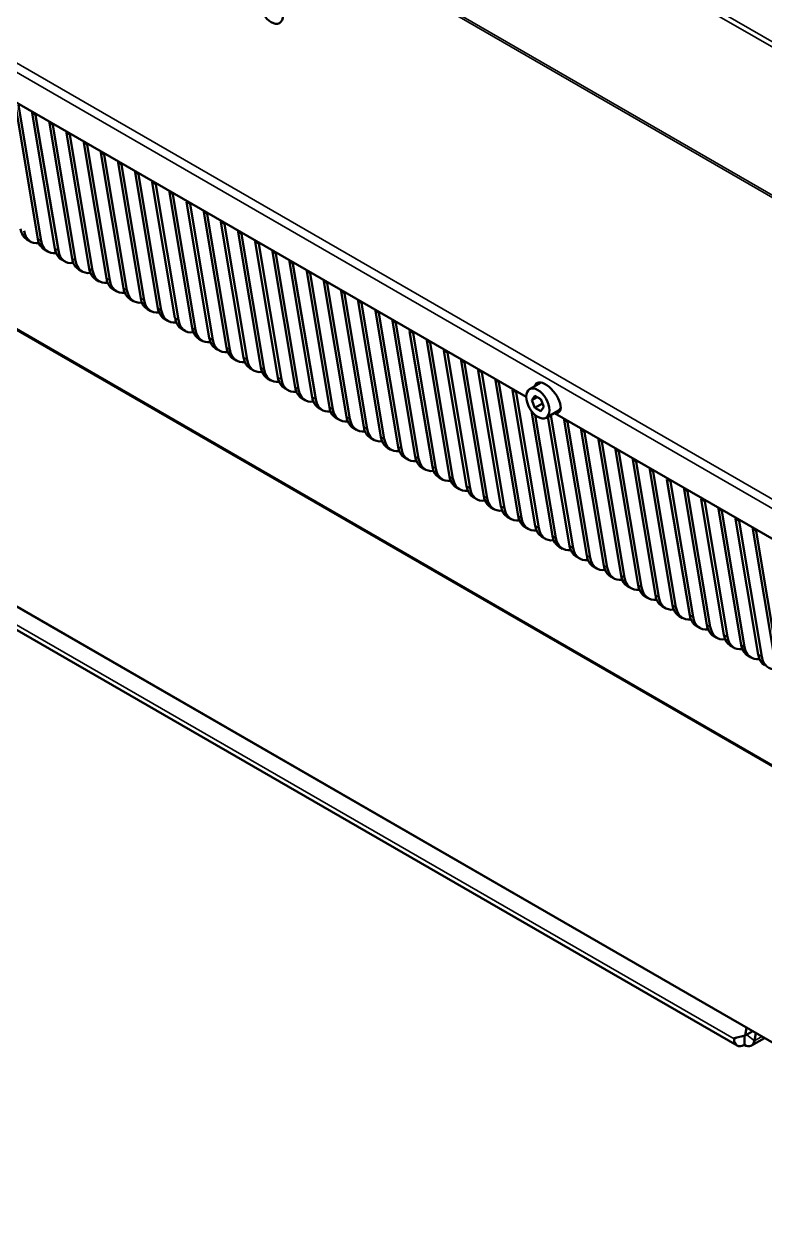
# Model space of a CAD drawing. Header units: millimetres. Extents: x 100 to 5488, y 100 to 4218.
# Drawn here: x 3333.9 to 3486.6, y 3023.5 to 3271.1 of the extents above; entities that cross this region are included whole.
import ezdxf

# ---------------------------------------------------------------- set-up
doc = ezdxf.new("R2010")
doc.units = ezdxf.units.MM
doc.header["$LTSCALE"] = 20
doc.layers.add('Visible (ANSI)', color=7, linetype='Continuous', lineweight=50)
doc.layers.add('Visible Narrow (ANSI)', color=7, linetype='Continuous', lineweight=35)

msp = doc.modelspace()

# ---------------------------------------------------------------- linework, layer by layer
at = {"layer": 'Visible (ANSI)'}
for p, q in [((3326.511, 3258.236), (3437.363, 3194.235)), ((3332.033, 3254.738), (3336.708, 3226.825)), ((3337.415, 3226.416), (3332.74, 3254.33)), ((3335.569, 3252.697), (3340.243, 3224.783)), ((3340.95, 3224.375), (3336.276, 3252.289)), ((3339.104, 3250.656), (3343.779, 3222.742)), ((3344.486, 3222.334), (3339.811, 3250.247)), ((3342.64, 3248.614), (3347.314, 3220.701)), ((3348.021, 3220.293), (3343.347, 3248.206)), ((3346.175, 3246.573), (3350.85, 3218.66)), ((3351.557, 3218.251), (3346.882, 3246.165)), ((3349.711, 3244.532), (3354.385, 3216.618)), ((3355.093, 3216.21), (3350.418, 3244.124)), ((3353.246, 3242.491), (3357.921, 3214.577)), ((3358.628, 3214.169), (3353.953, 3242.083)), ((3356.782, 3240.45), (3361.456, 3212.536)), ((3362.164, 3212.128), (3357.489, 3240.041)), ((3360.317, 3238.408), (3364.992, 3210.495)), ((3365.699, 3210.086), (3361.024, 3238)), ((3363.853, 3236.367), (3368.528, 3208.453)), ((3369.235, 3208.045), (3364.56, 3235.959)), ((3367.388, 3234.326), (3372.063, 3206.412)), ((3372.77, 3206.004), (3368.096, 3233.918)), ((3370.924, 3232.285), (3375.599, 3204.371)), ((3376.306, 3203.963), (3371.631, 3231.876)), ((3374.46, 3230.243), (3379.134, 3202.33)), ((3379.841, 3201.921), (3375.167, 3229.835)), ((3377.995, 3228.202), (3382.67, 3200.288)), ((3334.547, 3226.61), (3335.254, 3226.202)), ((3383.377, 3199.88), (3378.702, 3227.794)), ((3381.531, 3226.161), (3386.205, 3198.247)), ((3386.912, 3197.839), (3382.238, 3225.753)), ((3338.082, 3224.569), (3338.789, 3224.161)), ((3385.066, 3224.12), (3389.741, 3196.206)), ((3390.448, 3195.798), (3385.773, 3223.711)), ((3341.618, 3222.528), (3342.325, 3222.12)), ((3388.602, 3222.078), (3393.276, 3194.165)), ((3393.983, 3193.756), (3389.309, 3221.67)), ((3345.153, 3220.487), (3345.86, 3220.078)), ((3348.689, 3218.445), (3349.396, 3218.037)), ((3392.137, 3220.037), (3396.812, 3192.123)), ((3397.519, 3191.715), (3392.844, 3219.629)), ((3352.224, 3216.404), (3352.932, 3215.996)), ((3395.673, 3217.996), (3400.347, 3190.082)), ((3401.054, 3189.674), (3396.38, 3217.588)), ((3399.208, 3215.955), (3403.883, 3188.041)), ((3355.76, 3214.363), (3356.467, 3213.955)), ((3404.59, 3187.633), (3399.915, 3215.546)), ((3402.744, 3213.913), (3407.418, 3186)), ((3408.126, 3185.592), (3403.451, 3213.505)), ((3359.295, 3212.322), (3360.003, 3211.914)), ((3406.279, 3211.872), (3410.954, 3183.959)), ((3411.661, 3183.55), (3406.986, 3211.464)), ((3362.831, 3210.281), (3363.538, 3209.872)), ((3409.815, 3209.831), (3414.489, 3181.917)), ((3415.197, 3181.509), (3410.522, 3209.423)), ((3366.367, 3208.239), (3367.074, 3207.831)), ((3369.902, 3206.198), (3370.609, 3205.79)), ((3413.35, 3207.79), (3418.025, 3179.876)), ((3418.732, 3179.468), (3414.057, 3207.381)), ((3373.438, 3204.157), (3374.145, 3203.749)), ((3416.886, 3205.748), (3421.561, 3177.835)), ((3422.268, 3177.427), (3417.593, 3205.34)), ((3420.421, 3203.707), (3425.096, 3175.794)), ((3376.973, 3202.116), (3377.68, 3201.707)), ((3425.803, 3175.385), (3421.129, 3203.299)), ((3423.957, 3201.666), (3428.632, 3173.752)), ((3429.339, 3173.344), (3424.664, 3201.258)), ((3380.509, 3200.074), (3381.216, 3199.666)), ((3427.493, 3199.625), (3432.167, 3171.711)), ((3432.874, 3171.303), (3428.2, 3199.216)), ((3384.044, 3198.033), (3384.751, 3197.625)), ((3387.58, 3195.992), (3388.287, 3195.584)), ((3431.028, 3197.583), (3435.703, 3169.67)), ((3436.41, 3169.262), (3431.735, 3197.175)), ((3438.067, 3195.804), (3440.447, 3197.178)), ((3391.115, 3193.951), (3391.822, 3193.542)), ((3434.564, 3195.542), (3439.238, 3167.629)), ((3439.945, 3167.22), (3435.271, 3195.134)), ((3439.154, 3194.437), (3438.542, 3193.566)), ((3439.603, 3194.179), (3438.542, 3193.566)), ((3438.542, 3193.566), (3439.154, 3191.988)), ((3439.154, 3194.437), (3440.379, 3193.73)), ((3440.991, 3192.152), (3440.379, 3193.73)), ((3394.651, 3191.909), (3395.358, 3191.501)), ((3438.473, 3191.266), (3442.774, 3165.587)), ((3440.707, 3192.885), (3439.154, 3191.988)), ((3440.379, 3191.281), (3439.154, 3191.988)), ((3440.379, 3191.281), (3440.991, 3192.152)), ((3441.467, 3189.915), (3443.942, 3191.344)), ((3398.186, 3189.868), (3398.893, 3189.46)), ((3443.481, 3165.179), (3439.249, 3190.447)), ((3441.856, 3190.139), (3446.309, 3163.546)), ((3447.016, 3163.138), (3442.438, 3190.476)), ((3443.167, 3190.896), (3443.184, 3190.886)), ((3443.183, 3190.875), (3529.994, 3140.755)), ((3445.17, 3189.418), (3449.845, 3161.505)), ((3450.552, 3161.097), (3445.877, 3189.01)), ((3401.722, 3187.827), (3402.429, 3187.419)), ((3448.706, 3187.377), (3453.38, 3159.464)), ((3454.087, 3159.055), (3449.413, 3186.969)), ((3405.257, 3185.786), (3405.965, 3185.377)), ((3408.793, 3183.744), (3409.5, 3183.336)), ((3452.241, 3185.336), (3456.916, 3157.422)), ((3457.623, 3157.014), (3452.948, 3184.928)), ((3412.329, 3181.703), (3413.036, 3181.295)), ((3455.777, 3183.295), (3460.451, 3155.381)), ((3461.159, 3154.973), (3456.484, 3182.887)), ((3459.312, 3181.254), (3463.987, 3153.34)), ((3415.864, 3179.662), (3416.571, 3179.254)), ((3464.694, 3152.932), (3460.019, 3180.845)), ((3462.848, 3179.212), (3467.522, 3151.299)), ((3468.23, 3150.89), (3463.555, 3178.804)), ((3419.4, 3177.621), (3420.107, 3177.212)), ((3466.383, 3177.171), (3471.058, 3149.257)), ((3471.765, 3148.849), (3467.09, 3176.763)), ((3422.935, 3175.579), (3423.642, 3175.171)), ((3469.919, 3175.13), (3474.594, 3147.216)), ((3475.301, 3146.808), (3470.626, 3174.722)), ((3426.471, 3173.538), (3427.178, 3173.13)), ((3430.006, 3171.497), (3430.713, 3171.089)), ((3473.454, 3173.089), (3478.129, 3145.175)), ((3478.836, 3144.767), (3474.162, 3172.68)), ((3433.542, 3169.456), (3434.249, 3169.047)), ((3476.99, 3171.047), (3481.665, 3143.134)), ((3482.372, 3142.725), (3477.697, 3170.639)), ((3480.526, 3169.006), (3485.2, 3141.092)), ((3437.077, 3167.414), (3437.784, 3167.006)), ((3485.907, 3140.684), (3481.233, 3168.598)), ((3484.061, 3166.965), (3488.736, 3139.051)), ((3489.443, 3138.643), (3484.768, 3166.557)), ((3440.613, 3165.373), (3441.32, 3164.965)), ((3444.148, 3163.332), (3444.855, 3162.924)), ((3447.684, 3161.291), (3448.391, 3160.882)), ((3451.219, 3159.249), (3451.926, 3158.841)), ((3454.755, 3157.208), (3455.462, 3156.8)), ((3458.29, 3155.167), (3458.998, 3154.759)), ((3553.201, 3023.523), (3330.185, 3152.282)), ((3461.826, 3153.126), (3462.533, 3152.718)), ((3465.362, 3151.085), (3466.069, 3150.676)), ((3468.897, 3149.043), (3469.604, 3148.635)), ((3480.822, 3060.511), (3330.233, 3147.454)), ((3472.433, 3147.002), (3473.14, 3146.594)), ((3475.968, 3144.961), (3476.675, 3144.553)), ((3479.504, 3142.92), (3480.211, 3142.511)), ((3483.039, 3140.878), (3483.746, 3140.47)), ((3482.519, 3062.561), (3480.226, 3062.031)), ((3482.322, 3060.659), (3482.322, 3062.516)), ((3482.79, 3064.176), (3482.519, 3062.561)), ((3484.053, 3063.446), (3482.519, 3062.561)), ((3484.411, 3061.477), (3484.68, 3063.084)), ((3480.201, 3061.884), (3480.608, 3062.119)), ((3480.201, 3061.884), (3480.226, 3062.031)), ((3483.822, 3060.511), (3486.48, 3062.045))]:
    msp.add_line(p, q, dxfattribs=at)
for centre in [(3384.825, 3274.223), (3439.767, 3192.859)]:
    msp.add_ellipse(centre, major_axis=(-1.7, 2.944), ratio=0.5773503, dxfattribs=at)
for centre, major_axis, ratio, start_param, end_param in [((3335.708, 3252.806), (-0.1, -0.173), 0.5773503, 4.1669546, 5.6723201), ((3336.415, 3252.397), (0.1, 0.173), 0.5773503, 1.025362, 2.5307274), ((3339.243, 3250.764), (-0.1, -0.173), 0.5773503, 4.1669546, 5.6723201), ((3339.951, 3250.356), (0.1, 0.173), 0.5773503, 1.025362, 2.5307274), ((3342.779, 3248.723), (-0.1, -0.173), 0.5773503, 4.1669546, 5.6723201), ((3343.486, 3248.315), (0.1, 0.173), 0.5773503, 1.025362, 2.5307274), ((3346.315, 3246.682), (-0.1, -0.173), 0.5773503, 4.1669546, 5.6723201), ((3347.022, 3246.274), (0.1, 0.173), 0.5773503, 1.025362, 2.5307274), ((3349.85, 3244.641), (-0.1, -0.173), 0.5773503, 4.1669546, 5.6723201), ((3350.557, 3244.233), (0.1, 0.173), 0.5773503, 1.025362, 2.5307274), ((3353.386, 3242.6), (-0.1, -0.173), 0.5773503, 4.1669546, 5.6723201), ((3354.093, 3242.191), (0.1, 0.173), 0.5773503, 1.025362, 2.5307274), ((3356.921, 3240.558), (-0.1, -0.173), 0.5773503, 4.1669546, 5.6723201), ((3357.628, 3240.15), (0.1, 0.173), 0.5773503, 1.025362, 2.5307274), ((3360.457, 3238.517), (-0.1, -0.173), 0.5773503, 4.1669546, 5.6723201), ((3361.164, 3238.109), (0.1, 0.173), 0.5773503, 1.025362, 2.5307274), ((3363.992, 3236.476), (-0.1, -0.173), 0.5773503, 4.1669546, 5.6723201), ((3364.699, 3236.068), (0.1, 0.173), 0.5773503, 1.025362, 2.5307274), ((3367.528, 3234.435), (-0.1, -0.173), 0.5773503, 4.1669546, 5.6723201), ((3368.235, 3234.026), (0.1, 0.173), 0.5773503, 1.025362, 2.5307274), ((3371.063, 3232.393), (-0.1, -0.173), 0.5773503, 4.1669546, 5.6723201), ((3371.77, 3231.985), (0.1, 0.173), 0.5773503, 1.025362, 2.5307274), ((3338.047, 3232.673), (-3.5, -6.062), 0.5773503, 5.6723201, 6.2831853), ((3338.754, 3232.264), (-3.5, -6.062), 0.5773503, 5.6723201, 6.6991374), ((3374.599, 3230.352), (-0.1, -0.173), 0.5773503, 4.1669546, 5.6723201), ((3375.306, 3229.944), (0.1, 0.173), 0.5773503, 1.025362, 2.5307274), ((3378.134, 3228.311), (-0.1, -0.173), 0.5773503, 4.1669546, 5.6723201), ((3341.582, 3230.631), (-3.5, -6.062), 0.5773503, 5.6723201, 6.2831853), ((3342.289, 3230.223), (-3.5, -6.062), 0.5773503, 5.6723201, 6.6991374), ((3378.841, 3227.903), (0.1, 0.173), 0.5773503, 1.025362, 2.5307274), ((3381.67, 3226.27), (-0.1, -0.173), 0.5773503, 4.1669546, 5.6723201), ((3382.377, 3225.861), (0.1, 0.173), 0.5773503, 1.025362, 2.5307274), ((3345.118, 3228.59), (-3.5, -6.062), 0.5773503, 5.6723201, 6.2831853), ((3345.825, 3228.182), (-3.5, -6.062), 0.5773503, 5.6723201, 6.6991374), ((3385.205, 3224.228), (-0.1, -0.173), 0.5773503, 4.1669546, 5.6723201), ((3385.912, 3223.82), (0.1, 0.173), 0.5773503, 1.025362, 2.5307274), ((3348.653, 3226.549), (-3.5, -6.062), 0.5773503, 5.6723201, 6.2831853), ((3349.36, 3226.141), (-3.5, -6.062), 0.5773503, 5.6723201, 6.6991374), ((3388.741, 3222.187), (-0.1, -0.173), 0.5773503, 4.1669546, 5.6723201), ((3389.448, 3221.779), (0.1, 0.173), 0.5773503, 1.025362, 2.5307274), ((3352.189, 3224.508), (-3.5, -6.062), 0.5773503, 5.6723201, 6.2831853), ((3352.896, 3224.099), (-3.5, -6.062), 0.5773503, 5.6723201, 6.6991374), ((3355.724, 3222.466), (-3.5, -6.062), 0.5773503, 5.6723201, 6.2831853), ((3356.432, 3222.058), (-3.5, -6.062), 0.5773503, 5.6723201, 6.6991374), ((3392.276, 3220.146), (-0.1, -0.173), 0.5773503, 4.1669546, 5.6723201), ((3392.984, 3219.738), (0.1, 0.173), 0.5773503, 1.025362, 2.5307274), ((3359.26, 3220.425), (-3.5, -6.062), 0.5773503, 5.6723201, 6.2831853), ((3359.967, 3220.017), (-3.5, -6.062), 0.5773503, 5.6723201, 6.6991374), ((3395.812, 3218.105), (-0.1, -0.173), 0.5773503, 4.1669546, 5.6723201), ((3396.519, 3217.696), (0.1, 0.173), 0.5773503, 1.025362, 2.5307274), ((3399.348, 3216.063), (-0.1, -0.173), 0.5773503, 4.1669546, 5.6723201), ((3400.055, 3215.655), (0.1, 0.173), 0.5773503, 1.025362, 2.5307274), ((3362.795, 3218.384), (-3.5, -6.062), 0.5773503, 5.6723201, 6.2831853), ((3363.503, 3217.976), (-3.5, -6.062), 0.5773503, 5.6723201, 6.6991374), ((3402.883, 3214.022), (-0.1, -0.173), 0.5773503, 4.1669546, 5.6723201), ((3403.59, 3213.614), (0.1, 0.173), 0.5773503, 1.025362, 2.5307274), ((3366.331, 3216.343), (-3.5, -6.062), 0.5773503, 5.6723201, 6.2831853), ((3367.038, 3215.934), (-3.5, -6.062), 0.5773503, 5.6723201, 6.6991374), ((3406.419, 3211.981), (-0.1, -0.173), 0.5773503, 4.1669546, 5.6723201), ((3407.126, 3211.573), (0.1, 0.173), 0.5773503, 1.025362, 2.5307274), ((3369.867, 3214.301), (-3.5, -6.062), 0.5773503, 5.6723201, 6.2831853), ((3370.574, 3213.893), (-3.5, -6.062), 0.5773503, 5.6723201, 6.6991374), ((3373.402, 3212.26), (-3.5, -6.062), 0.5773503, 5.6723201, 6.2831853), ((3409.954, 3209.94), (-0.1, -0.173), 0.5773503, 4.1669546, 5.6723201), ((3410.661, 3209.531), (0.1, 0.173), 0.5773503, 1.025362, 2.5307274), ((3374.109, 3211.852), (-3.5, -6.062), 0.5773503, 5.6723201, 6.6991374), ((3376.938, 3210.219), (-3.5, -6.062), 0.5773503, 5.6723201, 6.2831853), ((3377.645, 3209.811), (-3.5, -6.062), 0.5773503, 5.6723201, 6.6991374), ((3413.49, 3207.898), (-0.1, -0.173), 0.5773503, 4.1669546, 5.6723201), ((3414.197, 3207.49), (0.1, 0.173), 0.5773503, 1.025362, 2.5307274), ((3417.025, 3205.857), (-0.1, -0.173), 0.5773503, 4.1669546, 5.6723201), ((3380.473, 3208.178), (-3.5, -6.062), 0.5773503, 5.6723201, 6.2831853), ((3381.18, 3207.769), (-3.5, -6.062), 0.5773503, 5.6723201, 6.6991374), ((3417.732, 3205.449), (0.1, 0.173), 0.5773503, 1.025362, 2.5307274), ((3420.561, 3203.816), (-0.1, -0.173), 0.5773503, 4.1669546, 5.6723201), ((3421.268, 3203.408), (0.1, 0.173), 0.5773503, 1.025362, 2.5307274), ((3384.009, 3206.137), (-3.5, -6.062), 0.5773503, 5.6723201, 6.2831853), ((3384.716, 3205.728), (-3.5, -6.062), 0.5773503, 5.6723201, 6.6991374), ((3424.096, 3201.775), (-0.1, -0.173), 0.5773503, 4.1669546, 5.6723201), ((3424.803, 3201.366), (0.1, 0.173), 0.5773503, 1.025362, 2.5307274), ((3387.544, 3204.095), (-3.5, -6.062), 0.5773503, 5.6723201, 6.2831853), ((3388.251, 3203.687), (-3.5, -6.062), 0.5773503, 5.6723201, 6.6991374), ((3427.632, 3199.733), (-0.1, -0.173), 0.5773503, 4.1669546, 5.6723201), ((3428.339, 3199.325), (0.1, 0.173), 0.5773503, 1.025362, 2.5307274), ((3391.08, 3202.054), (-3.5, -6.062), 0.5773503, 5.6723201, 6.2831853), ((3391.787, 3201.646), (-3.5, -6.062), 0.5773503, 5.6723201, 6.6991374), ((3394.615, 3200.013), (-3.5, -6.062), 0.5773503, 5.6723201, 6.2831853), ((3431.167, 3197.692), (-0.1, -0.173), 0.5773503, 4.1669546, 5.6723201), ((3431.874, 3197.284), (0.1, 0.173), 0.5773503, 1.025362, 2.5307274), ((3441.795, 3194.03), (-2.296, 2.996), 0.4692871, 2.6619806, 6.6572458), ((3442.242, 3194.288), (-1.875, 3.248), 0.5773503, 0.2268061, 0.4354824), ((3395.322, 3199.605), (-3.5, -6.062), 0.5773503, 5.6723201, 6.6991374), ((3398.151, 3197.972), (-3.5, -6.062), 0.5773503, 5.6723201, 6.2831853), ((3398.858, 3197.563), (-3.5, -6.062), 0.5773503, 5.6723201, 6.6991374), ((3434.703, 3195.651), (-0.1, -0.173), 0.5773503, 4.1669546, 5.6723201), ((3435.41, 3195.243), (0.1, 0.173), 0.5773503, 1.025362, 2.5307274), ((3401.686, 3195.93), (-3.5, -6.062), 0.5773503, 5.6723201, 6.2831853), ((3402.393, 3195.522), (-3.5, -6.062), 0.5773503, 5.6723201, 6.6991374), ((3442.242, 3194.288), (1.7, -2.944), 0.5773503, 0, 0.4200419), ((3405.222, 3193.889), (-3.5, -6.062), 0.5773503, 5.6723201, 6.2831853), ((3405.929, 3193.481), (-3.5, -6.062), 0.5773503, 5.6723201, 6.6991374), ((3442.242, 3194.288), (1.875, -3.248), 0.5773503, 5.861441, 6.2491556), ((3445.309, 3189.527), (-0.1, -0.173), 0.5773503, 4.1669546, 5.6723201), ((3446.017, 3189.119), (0.1, 0.173), 0.5773503, 1.025362, 2.5307274), ((3408.757, 3191.848), (-3.5, -6.062), 0.5773503, 5.6723201, 6.2831853), ((3409.465, 3191.44), (-3.5, -6.062), 0.5773503, 5.6723201, 6.6991374), ((3448.845, 3187.486), (-0.1, -0.173), 0.5773503, 4.1669546, 5.6723201), ((3449.552, 3187.078), (0.1, 0.173), 0.5773503, 1.025362, 2.5307274), ((3412.293, 3189.807), (-3.5, -6.062), 0.5773503, 5.6723201, 6.2831853), ((3413, 3189.398), (-3.5, -6.062), 0.5773503, 5.6723201, 6.6991374), ((3415.829, 3187.765), (-3.5, -6.062), 0.5773503, 5.6723201, 6.2831853), ((3452.381, 3185.445), (-0.1, -0.173), 0.5773503, 4.1669546, 5.6723201), ((3453.088, 3185.037), (0.1, 0.173), 0.5773503, 1.025362, 2.5307274), ((3416.536, 3187.357), (-3.5, -6.062), 0.5773503, 5.6723201, 6.6991374), ((3419.364, 3185.724), (-3.5, -6.062), 0.5773503, 5.6723201, 6.2831853), ((3420.071, 3185.316), (-3.5, -6.062), 0.5773503, 5.6723201, 6.6991374), ((3455.916, 3183.404), (-0.1, -0.173), 0.5773503, 4.1669546, 5.6723201), ((3456.623, 3182.995), (0.1, 0.173), 0.5773503, 1.025362, 2.5307274), ((3459.452, 3181.362), (-0.1, -0.173), 0.5773503, 4.1669546, 5.6723201), ((3422.9, 3183.683), (-3.5, -6.062), 0.5773503, 5.6723201, 6.2831853), ((3423.607, 3183.275), (-3.5, -6.062), 0.5773503, 5.6723201, 6.6991374), ((3460.159, 3180.954), (0.1, 0.173), 0.5773503, 1.025362, 2.5307274), ((3462.987, 3179.321), (-0.1, -0.173), 0.5773503, 4.1669546, 5.6723201), ((3463.694, 3178.913), (0.1, 0.173), 0.5773503, 1.025362, 2.5307274), ((3426.435, 3181.642), (-3.5, -6.062), 0.5773503, 5.6723201, 6.2831853), ((3427.142, 3181.233), (-3.5, -6.062), 0.5773503, 5.6723201, 6.6991374), ((3466.523, 3177.28), (-0.1, -0.173), 0.5773503, 4.1669546, 5.6723201), ((3467.23, 3176.872), (0.1, 0.173), 0.5773503, 1.025362, 2.5307274), ((3429.971, 3179.6), (-3.5, -6.062), 0.5773503, 5.6723201, 6.2831853), ((3430.678, 3179.192), (-3.5, -6.062), 0.5773503, 5.6723201, 6.6991374), ((3433.506, 3177.559), (-3.5, -6.062), 0.5773503, 5.6723201, 6.2831853), ((3470.058, 3175.239), (-0.1, -0.173), 0.5773503, 4.1669546, 5.6723201), ((3470.765, 3174.83), (0.1, 0.173), 0.5773503, 1.025362, 2.5307274), ((3434.213, 3177.151), (-3.5, -6.062), 0.5773503, 5.6723201, 6.6991374), ((3437.042, 3175.518), (-3.5, -6.062), 0.5773503, 5.6723201, 6.2831853), ((3437.749, 3175.11), (-3.5, -6.062), 0.5773503, 5.6723201, 6.6991374), ((3473.594, 3173.197), (-0.1, -0.173), 0.5773503, 4.1669546, 5.6723201), ((3474.301, 3172.789), (0.1, 0.173), 0.5773503, 1.025362, 2.5307274), ((3477.129, 3171.156), (-0.1, -0.173), 0.5773503, 4.1669546, 5.6723201), ((3440.577, 3173.477), (-3.5, -6.062), 0.5773503, 5.6723201, 6.2831853), ((3441.284, 3173.068), (-3.5, -6.062), 0.5773503, 5.6723201, 6.6991374), ((3477.836, 3170.748), (0.1, 0.173), 0.5773503, 1.025362, 2.5307274), ((3480.665, 3169.115), (-0.1, -0.173), 0.5773503, 4.1669546, 5.6723201), ((3481.372, 3168.707), (0.1, 0.173), 0.5773503, 1.025362, 2.5307274), ((3444.113, 3171.435), (-3.5, -6.062), 0.5773503, 5.6723201, 6.2831853), ((3444.82, 3171.027), (-3.5, -6.062), 0.5773503, 5.6723201, 6.6991374), ((3484.2, 3167.074), (-0.1, -0.173), 0.5773503, 4.1669546, 5.6723201), ((3484.907, 3166.665), (0.1, 0.173), 0.5773503, 1.025362, 2.5307274), ((3447.648, 3169.394), (-3.5, -6.062), 0.5773503, 5.6723201, 6.2831853), ((3448.355, 3168.986), (-3.5, -6.062), 0.5773503, 5.6723201, 6.6991374), ((3451.184, 3167.353), (-3.5, -6.062), 0.5773503, 5.6723201, 6.2831853), ((3451.891, 3166.945), (-3.5, -6.062), 0.5773503, 5.6723201, 6.6991374), ((3454.719, 3165.312), (-3.5, -6.062), 0.5773503, 5.6723201, 6.2831853), ((3455.426, 3164.903), (-3.5, -6.062), 0.5773503, 5.6723201, 6.6991374), ((3458.255, 3163.27), (-3.5, -6.062), 0.5773503, 5.6723201, 6.2831853), ((3458.962, 3162.862), (-3.5, -6.062), 0.5773503, 5.6723201, 6.6991374), ((3461.79, 3161.229), (-3.5, -6.062), 0.5773503, 5.6723201, 6.2831853), ((3462.498, 3160.821), (-3.5, -6.062), 0.5773503, 5.6723201, 6.6991374), ((3465.326, 3159.188), (-3.5, -6.062), 0.5773503, 5.6723201, 6.2831853), ((3466.033, 3158.78), (-3.5, -6.062), 0.5773503, 5.6723201, 6.6991374), ((3468.862, 3157.147), (-3.5, -6.062), 0.5773503, 5.6723201, 6.2831853), ((3469.569, 3156.738), (-3.5, -6.062), 0.5773503, 5.6723201, 6.6991374), ((3472.397, 3155.105), (-3.5, -6.062), 0.5773503, 5.6723201, 6.2831853), ((3473.104, 3154.697), (-3.5, -6.062), 0.5773503, 5.6723201, 6.6991374), ((3475.933, 3153.064), (-3.5, -6.062), 0.5773503, 5.6723201, 6.2831853), ((3476.64, 3152.656), (-3.5, -6.062), 0.5773503, 5.6723201, 6.6991374), ((3479.468, 3151.023), (-3.5, -6.062), 0.5773503, 5.6723201, 6.2831853), ((3480.175, 3150.615), (-3.5, -6.062), 0.5773503, 5.6723201, 6.6991374), ((3483.004, 3148.982), (-3.5, -6.062), 0.5773503, 5.6723201, 6.2831853), ((3483.711, 3148.573), (-3.5, -6.062), 0.5773503, 5.6723201, 6.6991374), ((3486.539, 3146.94), (-3.5, -6.062), 0.5773503, 5.6723201, 6.2831853), ((3487.246, 3146.532), (-3.5, -6.062), 0.5773503, 5.6723201, 6.6991374), ((3490.075, 3144.899), (-3.5, -6.062), 0.5773503, 5.6723201, 6.2831853), ((3490.782, 3144.491), (-3.5, -6.062), 0.5773503, 5.6723201, 6.6991374), ((3482.322, 3063.109), (-1.5, -2.598), 0.5773503, 5.4977871, 7.0685835), ((3482.322, 3063.109), (1.5, -2.598), 0.5773503, 5.4977871, 6.8940505)]:
    msp.add_ellipse(centre, major_axis=major_axis, ratio=ratio, start_param=start_param, end_param=end_param, dxfattribs=at)
at = {"layer": 'Visible Narrow (ANSI)'}
for p, q in [((3543.912, 3234.096), (2870.747, 3622.748)), ((2870.818, 3623.813), (3543.984, 3235.161)), ((2874.76, 3589.91), (3547.926, 3201.257)), ((3547.938, 3200.764), (2874.772, 3589.416)), ((2871.06, 3529.339), (3544.226, 3140.686)), ((3544.314, 3138.717), (2871.148, 3527.369)), ((2866.94, 3476.959), (3522.142, 3098.678)), ((3336.276, 3252.289), (3335.569, 3252.697)), ((3339.811, 3250.247), (3339.104, 3250.656)), ((3343.347, 3248.206), (3342.64, 3248.614)), ((3346.882, 3246.165), (3346.175, 3246.573)), ((3350.418, 3244.124), (3349.711, 3244.532)), ((3353.953, 3242.083), (3353.246, 3242.491)), ((3357.489, 3240.041), (3356.782, 3240.45)), ((3361.024, 3238), (3360.317, 3238.408)), ((3364.56, 3235.959), (3363.853, 3236.367)), ((3368.096, 3233.918), (3367.388, 3234.326)), ((3371.631, 3231.876), (3370.924, 3232.285)), ((3375.167, 3229.835), (3374.46, 3230.243)), ((3378.702, 3227.794), (3377.995, 3228.202)), ((3336.708, 3226.825), (3337.415, 3226.416)), ((3382.238, 3225.753), (3381.531, 3226.161)), ((3340.243, 3224.783), (3340.95, 3224.375)), ((3385.773, 3223.711), (3385.066, 3224.12)), ((3343.779, 3222.742), (3344.486, 3222.334)), ((3389.309, 3221.67), (3388.602, 3222.078)), ((3347.314, 3220.701), (3348.021, 3220.293)), ((3350.85, 3218.66), (3351.557, 3218.251)), ((3392.844, 3219.629), (3392.137, 3220.037)), ((3354.385, 3216.618), (3355.093, 3216.21)), ((3396.38, 3217.588), (3395.673, 3217.996)), ((3399.915, 3215.546), (3399.208, 3215.955)), ((3357.921, 3214.577), (3358.628, 3214.169)), ((3403.451, 3213.505), (3402.744, 3213.913)), ((3553.183, 3080.43), (3326.048, 3211.566)), ((3361.456, 3212.536), (3362.164, 3212.128)), ((3406.986, 3211.464), (3406.279, 3211.872)), ((3364.992, 3210.495), (3365.699, 3210.086)), ((3368.528, 3208.453), (3369.235, 3208.045)), ((3410.522, 3209.423), (3409.815, 3209.831)), ((3372.063, 3206.412), (3372.77, 3206.004)), ((3414.057, 3207.381), (3413.35, 3207.79)), ((3375.599, 3204.371), (3376.306, 3203.963)), ((3417.593, 3205.34), (3416.886, 3205.748)), ((3421.129, 3203.299), (3420.421, 3203.707)), ((3379.134, 3202.33), (3379.841, 3201.921)), ((3424.664, 3201.258), (3423.957, 3201.666)), ((3382.67, 3200.288), (3383.377, 3199.88)), ((3428.2, 3199.216), (3427.493, 3199.625)), ((3386.205, 3198.247), (3386.912, 3197.839)), ((3389.741, 3196.206), (3390.448, 3195.798)), ((3431.735, 3197.175), (3431.028, 3197.583)), ((3393.276, 3194.165), (3393.983, 3193.756)), ((3435.271, 3195.134), (3434.564, 3195.542)), ((3396.812, 3192.123), (3397.519, 3191.715)), ((3400.347, 3190.082), (3401.054, 3189.674)), ((3445.877, 3189.01), (3445.17, 3189.418)), ((3403.883, 3188.041), (3404.59, 3187.633)), ((3449.413, 3186.969), (3448.706, 3187.377)), ((3407.418, 3186), (3408.126, 3185.592)), ((3410.954, 3183.959), (3411.661, 3183.55)), ((3452.948, 3184.928), (3452.241, 3185.336)), ((3414.489, 3181.917), (3415.197, 3181.509)), ((3456.484, 3182.887), (3455.777, 3183.295)), ((3460.019, 3180.845), (3459.312, 3181.254)), ((3418.025, 3179.876), (3418.732, 3179.468)), ((3463.555, 3178.804), (3462.848, 3179.212)), ((3421.561, 3177.835), (3422.268, 3177.427)), ((3467.09, 3176.763), (3466.383, 3177.171)), ((3425.096, 3175.794), (3425.803, 3175.385)), ((3428.632, 3173.752), (3429.339, 3173.344)), ((3470.626, 3174.722), (3469.919, 3175.13)), ((3432.167, 3171.711), (3432.874, 3171.303)), ((3474.162, 3172.68), (3473.454, 3173.089)), ((3435.703, 3169.67), (3436.41, 3169.262)), ((3477.697, 3170.639), (3476.99, 3171.047)), ((3481.233, 3168.598), (3480.526, 3169.006)), ((3439.238, 3167.629), (3439.945, 3167.22)), ((3484.768, 3166.557), (3484.061, 3166.965)), ((3442.774, 3165.587), (3443.481, 3165.179)), ((3446.309, 3163.546), (3447.016, 3163.138)), ((3449.845, 3161.505), (3450.552, 3161.097)), ((3453.38, 3159.464), (3454.087, 3159.055)), ((3456.916, 3157.422), (3457.623, 3157.014)), ((3460.451, 3155.381), (3461.159, 3154.973)), ((3330.388, 3152.232), (3553.183, 3023.602)), ((3463.987, 3153.34), (3464.694, 3152.932)), ((3467.522, 3151.299), (3468.23, 3150.89)), ((3471.058, 3149.257), (3471.765, 3148.849)), ((3329.612, 3148.827), (3480.201, 3061.884)), ((3474.594, 3147.216), (3475.301, 3146.808)), ((3478.129, 3145.175), (3478.836, 3144.767)), ((3481.665, 3143.134), (3482.372, 3142.725)), ((3485.2, 3141.092), (3485.907, 3140.684)), ((3482.81, 3062.729), (3484.411, 3061.477)), ((3484.411, 3061.477), (3485.937, 3062.358))]:
    msp.add_line(p, q, dxfattribs=at)

doc.saveas('drawing.dxf')
